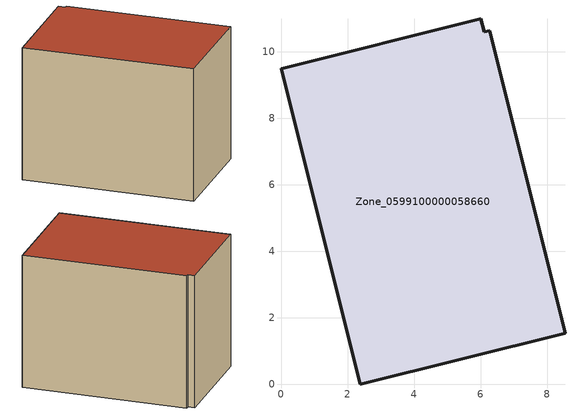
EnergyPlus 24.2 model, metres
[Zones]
Zone_0599100000058660
 floor ground (C_G): 6.27,10.62 8.54,1.54 2.38,0 0,9.48 6.01,10.99 6.11,10.6 z0
 wall outside (C_F): 2.38,0 8.54,1.54 6.27,10.62 6.11,10.6 6.01,10.99 0,9.48 2.38,0 z0:7.73
 roof outside (C_R): 8.54,1.54 6.27,10.62 6.11,10.6 6.01,10.99 0,9.48 2.38,0 z7.73
[BUILDING]
Pand.0599100000058660: North Axis=0; Terrain=City; Loads Convergence Tolerance Value=0.04; Temperature Convergence Tolerance Value=0.4; Solar Distribution=FullExterior; Maximum Number of Warmup Days=25; Minimum Number of Warmup Days=1
[Site:Location]
Rotterdam.The.Hague.AP_ZH_NLD Design_Conditions: Latitude=51.96; Longitude=4.45; Time Zone=1; Elevation=-4.5
[SITE:GROUNDTEMPERATURE:BUILDINGSURFACE]
18, 18, 18, 18, 18, 18, 18, 18, 18, 18, 18, 18
[MATERIAL] Thermal Absorptance=0.9; Solar Absorptance=0.7; Visible Absorptance=0.7
Name | Roughness | Thickness | Conductivity | Density | Specific Heat
G.TC.1965-1974 | MediumSmooth | 0.15 | 0.882353 | 540 | 1210
F.TC.1965-1974 | Rough | 0.3 | 0.697674 | 1920 | 840
R.TC.1965-1974 | MediumRough | 0.2 | 0.232558 | 1500 | 1000
[CONSTRUCTION]
C_G: G.TC.1965-1974
C_F: F.TC.1965-1974
C_R: R.TC.1965-1974
[ZONE]
Zone_0599100000058660: Type=1; Multiplier=1; Ceiling Height=Autocalculate; Volume=Autocalculate; Floor Area=autocalculate; Part of Total Floor Area=Yes
[ZONEINFILTRATION:DESIGNFLOWRATE]
Infil_Zone_0599100000058660: Zone or ZoneList or Space or SpaceList=Zone_0599100000058660; Schedule=AlwaysOn; Design Flow Rate Calculation Method=Flow/Area; Flow Rate per Floor Area=0.003; Constant Term Coefficient=1; Temperature Term Coefficient=0; Velocity Term Coefficient=0; Velocity Squared Term Coefficient=0
[HVACTEMPLATE:ZONE:IDEALLOADSAIRSYSTEM]
Zone_0599100000058660: Maximum Heating Supply Air Temperature=50; Minimum Cooling Supply Air Temperature=13; Maximum Heating Supply Air Humidity Ratio=0.0156; Minimum Cooling Supply Air Humidity Ratio=0.0077; Heating Limit=NoLimit; Cooling Limit=NoLimit; Dehumidification Control Type=ConstantSensibleHeatRatio; Cooling Sensible Heat Ratio=0.7; Dehumidification Setpoint=60; Humidification Control Type=None; Humidification Setpoint=30; Outdoor Air Method=None; Outdoor Air Flow Rate per Person=0.00944; Outdoor Air Flow Rate per Zone Floor Area=0; Outdoor Air Flow Rate per Zone=0; Demand Controlled Ventilation Type=None; Outdoor Air Economizer Type=NoEconomizer; Heat Recovery Type=None; Sensible Heat Recovery Effectiveness=0.7; Latent Heat Recovery Effectiveness=0.65
[ZONECONTROL:THERMOSTAT]
ThermostatControl_Zone_0599100000058660: Zone or ZoneList=Zone_0599100000058660; Control Type Schedule=DualSetpointControlType; Control 1=Thermostat_Zone_0599100000058660; Temperature Difference Between Cutout And Setpoint=0
[THERMOSTATSETPOINT:DUALSETPOINT]
Thermostat_Zone_0599100000058660: Heating Setpoint Temperature Schedule=HeatingSetpoint_Zone_0599100000058660; Cooling Setpoint Temperature Schedule=CoolingSetpoint_Zone_0599100000058660
[SCHEDULE:COMPACT]
HeatingSetpoint_Zone_0599100000058660: Through: 12/31, For: AllDays, Until: 24:00, 21
CoolingSetpoint_Zone_0599100000058660: Through: 12/31, For: AllDays, Until: 24:00, 24
DualSetpointControlType: Through: 12/31, For: AllDays, Until: 24:00, 4
AlwaysOn: Through: 12/31, For: AllDays, Until: 24:00, 1
